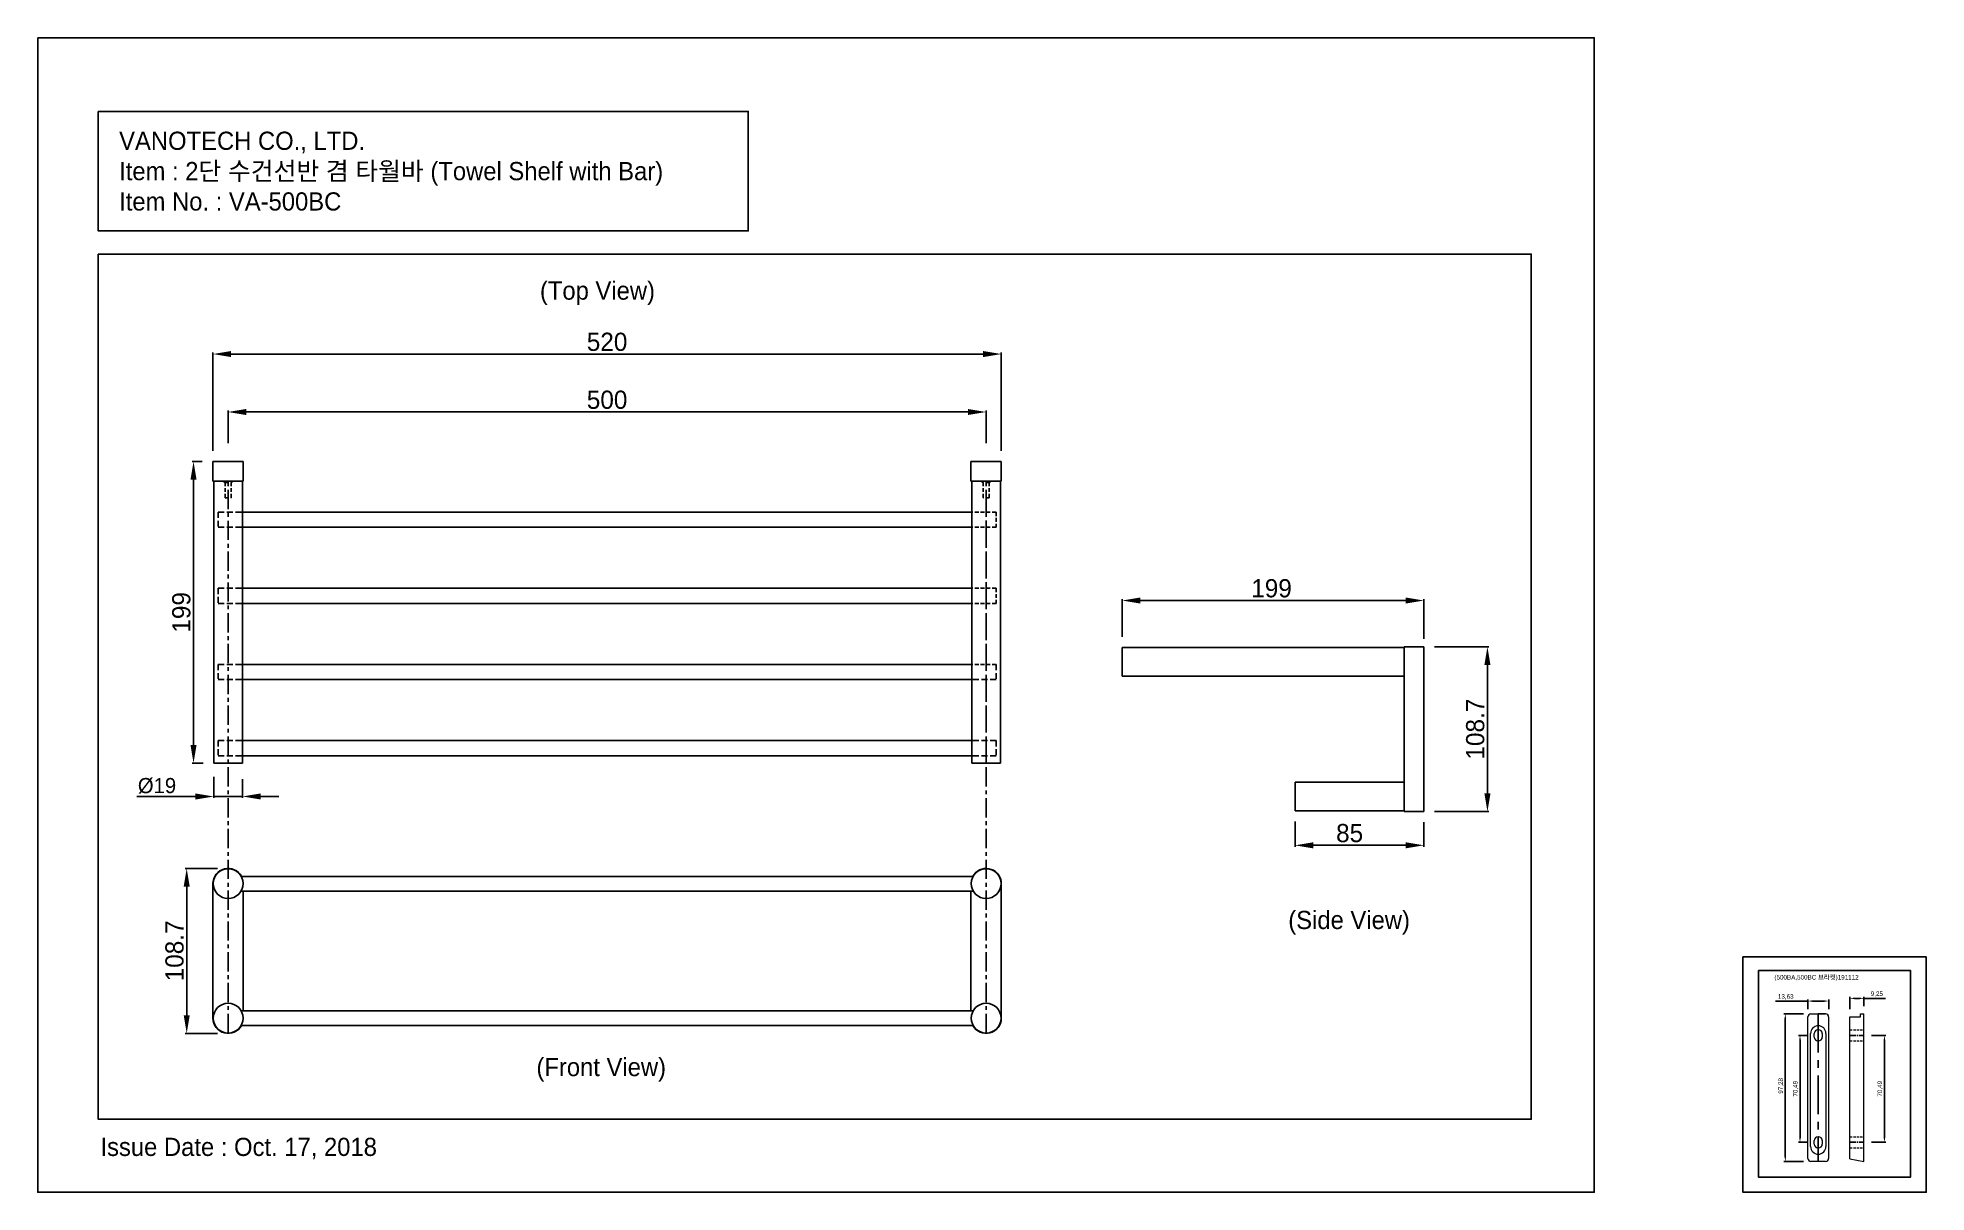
# Model space of a CAD drawing. Header units: millimetres. Extents: x 2262 to 3508, y -483 to 278.
import ezdxf

# ---------------------------------------------------------------- set-up
doc = ezdxf.new("R2010")
doc.units = ezdxf.units.MM
doc.header["$LTSCALE"] = 0.4
doc.linetypes.add('CENTER', pattern=[50.8, 31.75, -6.35, 6.35, -6.35])
doc.linetypes.add('HIDDEN', pattern=[9.525, 6.35, -3.175])
for name, color, linetype in [('DIM', 7, 'Continuous'), ('외형선', 7, 'Continuous'), ('치수선', 3, 'Continuous'), ('표제', 5, 'Continuous')]:
    doc.layers.add(name, color=color, linetype=linetype)
doc.styles.get("Standard").update_dxf_attribs({"font": ''})
doc.styles.add('스타일', font='', dxfattribs={"height": 20})
doc.styles.get('Standard').set_extended_font_data('Haansoft Dotum')
doc.styles.get('스타일').set_extended_font_data('Gulim')
doc.dimstyles.new('ISO-25', dxfattribs={"dimtxt": 2.5, "dimasz": 2.5, "dimexe": 1.25, "dimexo": 0.625, "dimtad": 1, "dimtxsty": 'Standard', "dimcen": 2.5, "dimadec": 0, "dimazin": 0, "dimtfac": 1, "dimtmove": 0, "dimatfit": 3, "dimfxl": 1, "dimarcsym": 0})
doc.dimstyles.new('PJI', dxfattribs={"dimtxt": 5, "dimasz": 3, "dimexe": 1.5, "dimexo": 1.5, "dimgap": 1.5, "dimtad": 1, "dimdsep": 46, "dimtxsty": 'Standard', "dimcen": 0, "dimclrd": 3, "dimclre": 3, "dimclrt": 3, "dimadec": 0, "dimazin": 0, "dimtfac": 1, "dimtmove": 0, "dimatfit": 3, "dimfxl": 1, "dimtolj": 1, "dimtzin": 0, "dimarcsym": 0})

# ---------------------------------------------------------------- blocks, each defined once
blk = doc.blocks.new('*D6')
at = {"layer": 'Defpoints', "color": 0, "transparency": 16777216}
for p in [(2897.9, 69.7), (2377.9, -1.1), (2897.9, -1.1)]:
    blk.add_point(p, dxfattribs=at)
at = {"layer": '치수선', "color": 5, "lineweight": -2, "transparency": 16777216}
for p, q in [((2377.9, 5.9), (2377.9, 70.7)), ((2389.9, 69.7), (2885.9, 69.7)), ((2897.9, 5.9), (2897.9, 70.7))]:
    blk.add_line(p, q, dxfattribs=at)
at = {"layer": '치수선', "color": 5, "transparency": 16777216}
for points in [[(2389.9, 71.7), (2389.9, 67.7), (2377.9, 69.7)], [(2885.9, 71.7), (2885.9, 67.7), (2897.9, 69.7)]]:
    blk.add_solid(points, dxfattribs=at)
at = {"layer": '치수선', "color": 7, "transparency": 16777216, "insert": (2637.9, 77.7), "char_height": 12, "attachment_point": 5}
blk.add_mtext('\\A1;520', dxfattribs=at)
blk = doc.blocks.new('*D7')
at = {"layer": 'Defpoints', "color": 0, "transparency": 16777216}
for p in [(2887.9, 31.5), (2387.9, 3.9), (2887.9, 3.9)]:
    blk.add_point(p, dxfattribs=at)
at = {"layer": '치수선', "color": 5, "lineweight": -2, "transparency": 16777216}
for p, q in [((2387.9, 10.9), (2387.9, 32.5)), ((2399.9, 31.5), (2875.9, 31.5)), ((2887.9, 10.9), (2887.9, 32.5))]:
    blk.add_line(p, q, dxfattribs=at)
at = {"layer": '치수선', "color": 5, "transparency": 16777216}
for points in [[(2399.9, 33.5), (2399.9, 29.5), (2387.9, 31.5)], [(2875.9, 33.5), (2875.9, 29.5), (2887.9, 31.5)]]:
    blk.add_solid(points, dxfattribs=at)
at = {"layer": '치수선', "color": 7, "transparency": 16777216, "insert": (2637.9, 39.5), "char_height": 12, "attachment_point": 5}
blk.add_mtext('\\A1;500', dxfattribs=at)
blk = doc.blocks.new('*D8')
at = {"layer": 'Defpoints', "color": 0, "transparency": 16777216}
for p in [(3176.7, -92.8), (2977.7, -123.8), (3176.7, -125.1)]:
    blk.add_point(p, dxfattribs=at)
at = {"layer": '치수선', "color": 5, "lineweight": -2, "transparency": 16777216}
for p, q in [((2977.7, -116.8), (2977.7, -91.8)), ((2989.7, -92.8), (3164.7, -92.8)), ((3176.7, -118.1), (3176.7, -91.8))]:
    blk.add_line(p, q, dxfattribs=at)
at = {"layer": '치수선', "color": 5, "transparency": 16777216}
for points in [[(2989.7, -90.8), (2989.7, -94.8), (2977.7, -92.8)], [(3164.7, -90.8), (3164.7, -94.8), (3176.7, -92.8)]]:
    blk.add_solid(points, dxfattribs=at)
at = {"layer": '치수선', "color": 7, "transparency": 16777216, "insert": (3076.2, -84.8), "char_height": 12, "attachment_point": 5}
blk.add_mtext('\\A1;199', dxfattribs=at)
blk = doc.blocks.new('*D9')
at = {"layer": 'Defpoints', "color": 0, "transparency": 16777216}
for p in [(3176.7, -123.3), (3218.6, -123.3), (3176.7, -232)]:
    blk.add_point(p, dxfattribs=at)
at = {"layer": '치수선', "color": 5, "lineweight": -2, "transparency": 16777216}
for p, q in [((3183.7, -123.3), (3219.6, -123.3)), ((3218.6, -220), (3218.6, -135.3)), ((3183.7, -232), (3219.6, -232))]:
    blk.add_line(p, q, dxfattribs=at)
at = {"layer": '치수선', "color": 5, "transparency": 16777216}
for points in [[(3216.6, -135.3), (3220.6, -135.3), (3218.6, -123.3)], [(3216.6, -220), (3220.6, -220), (3218.6, -232)]]:
    blk.add_solid(points, dxfattribs=at)
at = {"layer": '치수선', "color": 7, "transparency": 16777216, "insert": (3210.6, -177.6), "char_height": 12, "attachment_point": 5, "rotation": 90}
blk.add_mtext('\\A1;108.7', dxfattribs=at)
blk = doc.blocks.new('*D10')
at = {"layer": 'Defpoints', "color": 0, "transparency": 16777216}
for p in [(2377.9, -1.1), (2365.1, -200.1), (2378.4, -200.1)]:
    blk.add_point(p, dxfattribs=at)
at = {"layer": '치수선', "color": 5, "lineweight": -2, "transparency": 16777216}
for p, q in [((2370.9, -1.1), (2364.1, -1.1)), ((2365.1, -13.1), (2365.1, -188.1)), ((2371.4, -200.1), (2364.1, -200.1))]:
    blk.add_line(p, q, dxfattribs=at)
at = {"layer": '치수선', "color": 5, "transparency": 16777216}
for points in [[(2363.1, -13.1), (2367.1, -13.1), (2365.1, -1.1)], [(2363.1, -188.1), (2367.1, -188.1), (2365.1, -200.1)]]:
    blk.add_solid(points, dxfattribs=at)
at = {"layer": '치수선', "color": 7, "transparency": 16777216, "insert": (2357.1, -100.6), "char_height": 12, "attachment_point": 5, "rotation": 90}
blk.add_mtext('\\A1;199', dxfattribs=at)
blk = doc.blocks.new('*D11')
at = {"layer": 'Defpoints', "color": 0, "transparency": 16777216}
for p in [(2378.4, -202.1), (2397.4, -203.6), (2378.4, -222)]:
    blk.add_point(p, dxfattribs=at)
at = {"layer": '치수선', "color": 5, "lineweight": -2, "transparency": 16777216}
for p, q in [((2378.4, -209.1), (2378.4, -223)), ((2397.4, -210.6), (2397.4, -223)), ((2366.4, -222), (2327.6, -222)), ((2397.4, -222), (2378.4, -222)), ((2409.4, -222), (2421.4, -222))]:
    blk.add_line(p, q, dxfattribs=at)
at = {"layer": '치수선', "color": 5, "transparency": 16777216}
for points in [[(2366.4, -220), (2366.4, -224), (2378.4, -222)], [(2409.4, -220), (2409.4, -224), (2397.4, -222)]]:
    blk.add_solid(points, dxfattribs=at)
at = {"layer": '치수선', "color": 7, "transparency": 16777216, "insert": (2341, -215), "char_height": 10, "attachment_point": 5}
blk.add_mtext('\\A1;%%C19', dxfattribs=at)
blk = doc.blocks.new('*D12')
at = {"layer": 'Defpoints', "color": 0, "transparency": 16777216}
for p in [(2387.9, -269.5), (2360.6, -378.2), (2387.9, -378.2)]:
    blk.add_point(p, dxfattribs=at)
at = {"layer": '치수선', "color": 5, "lineweight": -2, "transparency": 16777216}
for p, q in [((2380.9, -269.5), (2359.6, -269.5)), ((2360.6, -281.5), (2360.6, -366.2)), ((2380.9, -378.2), (2359.6, -378.2))]:
    blk.add_line(p, q, dxfattribs=at)
at = {"layer": '치수선', "color": 5, "transparency": 16777216}
for points in [[(2358.6, -281.5), (2362.6, -281.5), (2360.6, -269.5)], [(2358.6, -366.2), (2362.6, -366.2), (2360.6, -378.2)]]:
    blk.add_solid(points, dxfattribs=at)
at = {"layer": '치수선', "color": 7, "transparency": 16777216, "insert": (2352.6, -323.8), "char_height": 12, "attachment_point": 5, "rotation": 90}
blk.add_mtext('\\A1;108.7', dxfattribs=at)
blk = doc.blocks.new('*D13')
at = {"layer": 'Defpoints', "color": 0, "transparency": 16777216}
for p in [(3091.7, -231.5), (3176.7, -232), (3091.7, -254.2)]:
    blk.add_point(p, dxfattribs=at)
at = {"layer": '치수선', "color": 5, "lineweight": -2, "transparency": 16777216}
for p, q in [((3091.7, -238.5), (3091.7, -255.2)), ((3176.7, -239), (3176.7, -255.2)), ((3164.7, -254.2), (3103.7, -254.2))]:
    blk.add_line(p, q, dxfattribs=at)
at = {"layer": '치수선', "color": 5, "transparency": 16777216}
for points in [[(3103.7, -252.2), (3103.7, -256.2), (3091.7, -254.2)], [(3164.7, -252.2), (3164.7, -256.2), (3176.7, -254.2)]]:
    blk.add_solid(points, dxfattribs=at)
at = {"layer": '치수선', "color": 7, "transparency": 16777216, "insert": (3127.7, -246.2), "char_height": 12, "attachment_point": 5}
blk.add_mtext('\\A1;85', dxfattribs=at)
blk = doc.blocks.new('*D14')
at = {"color": 0, "lineweight": -2, "ltscale": 0.3, "transparency": 16777216}
for p, q in [((3427, -365.3), (3414.1, -365.3)), ((3415.1, -368.3), (3415.1, -459.6)), ((3427, -462.6), (3414.1, -462.6))]:
    blk.add_line(p, q, dxfattribs=at)
at = {"color": 0, "ltscale": 0.3, "transparency": 16777216}
for points in [[(3414.6, -368.3), (3415.6, -368.3), (3415.1, -365.3)], [(3414.6, -459.6), (3415.6, -459.6), (3415.1, -462.6)]]:
    blk.add_solid(points, dxfattribs=at)
at = {"layer": 'Defpoints', "color": 0, "ltscale": 0.3, "transparency": 16777216}
for p in [(3432, -365.3), (3415.1, -462.6), (3432, -462.6)]:
    blk.add_point(p, dxfattribs=at)
at = {"color": 7, "ltscale": 0.3, "transparency": 16777216, "insert": (3412.3, -412.8), "char_height": 3, "attachment_point": 5, "rotation": 90}
blk.add_mtext('97,28', dxfattribs=at)
blk = doc.blocks.new('*D15')
at = {"color": 0, "lineweight": -2, "ltscale": 0.3, "transparency": 16777216}
for p, q in [((3429.2, -379.5), (3423.8, -379.5)), ((3424.8, -447), (3424.8, -382.5)), ((3429.2, -450), (3423.8, -450))]:
    blk.add_line(p, q, dxfattribs=at)
at = {"color": 0, "ltscale": 0.3, "transparency": 16777216}
for points in [[(3424.3, -382.5), (3425.3, -382.5), (3424.8, -379.5)], [(3424.3, -447), (3425.3, -447), (3424.8, -450)]]:
    blk.add_solid(points, dxfattribs=at)
at = {"layer": 'Defpoints', "color": 0, "ltscale": 0.3, "transparency": 16777216}
for p in [(3424.8, -379.5), (3434.2, -379.5), (3434.2, -450)]:
    blk.add_point(p, dxfattribs=at)
at = {"color": 7, "ltscale": 0.3, "transparency": 16777216, "insert": (3422, -414.7), "char_height": 3, "attachment_point": 5, "rotation": 90}
blk.add_mtext('70,49', dxfattribs=at)
blk = doc.blocks.new('*D16')
at = {"color": 0, "lineweight": -2, "ltscale": 0.3, "transparency": 16777216}
for p, q in [((3430, -356.9), (3408.7, -356.9)), ((3430, -362.3), (3430, -355.9)), ((3440.7, -356.9), (3433, -356.9)), ((3443.7, -362.3), (3443.7, -355.9))]:
    blk.add_line(p, q, dxfattribs=at)
at = {"color": 0, "ltscale": 0.3, "transparency": 16777216}
for points in [[(3433, -356.4), (3433, -357.4), (3430, -356.9)], [(3440.7, -356.4), (3440.7, -357.4), (3443.7, -356.9)]]:
    blk.add_solid(points, dxfattribs=at)
at = {"layer": 'Defpoints', "color": 0, "ltscale": 0.3, "transparency": 16777216}
for p in [(3443.7, -356.9), (3430, -367.3), (3443.7, -367.3)]:
    blk.add_point(p, dxfattribs=at)
at = {"color": 7, "ltscale": 0.3, "transparency": 16777216, "insert": (3415.4, -354.1), "char_height": 3, "attachment_point": 5}
blk.add_mtext('13,63', dxfattribs=at)
blk = doc.blocks.new('*D17')
at = {"color": 0, "lineweight": -2, "ltscale": 0.3, "transparency": 16777216}
for p, q in [((3457.7, -362.2), (3457.7, -354.1)), ((3460.7, -355.1), (3464, -355.1)), ((3467, -360.3), (3467, -354.1)), ((3467, -355.1), (3481.1, -355.1))]:
    blk.add_line(p, q, dxfattribs=at)
at = {"color": 0, "ltscale": 0.3, "transparency": 16777216}
for points in [[(3460.7, -354.6), (3460.7, -355.6), (3457.7, -355.1)], [(3464, -354.6), (3464, -355.6), (3467, -355.1)]]:
    blk.add_solid(points, dxfattribs=at)
at = {"layer": 'Defpoints', "color": 0, "ltscale": 0.3, "transparency": 16777216}
for p in [(3467, -355.1), (3457.7, -367.2), (3467, -365.3)]:
    blk.add_point(p, dxfattribs=at)
at = {"color": 7, "ltscale": 0.3, "transparency": 16777216, "insert": (3475.5, -352.3), "char_height": 3, "attachment_point": 5}
blk.add_mtext('9,25', dxfattribs=at)
blk = doc.blocks.new('*D18')
at = {"color": 0, "lineweight": -2, "ltscale": 0.3, "transparency": 16777216}
for p, q in [((3472, -379.5), (3481.5, -379.5)), ((3480.5, -382.5), (3480.5, -447)), ((3472, -450), (3481.5, -450))]:
    blk.add_line(p, q, dxfattribs=at)
at = {"color": 0, "ltscale": 0.3, "transparency": 16777216}
for points in [[(3480, -382.5), (3481, -382.5), (3480.5, -379.5)], [(3480, -447), (3481, -447), (3480.5, -450)]]:
    blk.add_solid(points, dxfattribs=at)
at = {"layer": 'Defpoints', "color": 0, "ltscale": 0.3, "transparency": 16777216}
for p in [(3467, -379.5), (3467, -450), (3480.5, -450)]:
    blk.add_point(p, dxfattribs=at)
at = {"color": 7, "ltscale": 0.3, "transparency": 16777216, "insert": (3477.7, -414.7), "char_height": 3, "attachment_point": 5, "rotation": 90}
blk.add_mtext('70,49', dxfattribs=at)

msp = doc.modelspace()

# ---------------------------------------------------------------- linework, layer by layer
at = {"lineweight": 13, "ltscale": 0.3}
for p, q in [((3430.033, -460.615), (3430.033, -367.335)), ((3432.033, -365.335), (3441.663, -365.335)), ((3436.848, -371.625), (3436.848, -371.625)), ((3443.663, -367.335), (3443.663, -460.615)), ((3457.714, -367.175), (3464.634, -367.175)), ((3457.714, -460.835), (3457.714, -367.175)), ((3464.634, -365.335), (3466.964, -365.335)), ((3464.634, -367.175), (3464.634, -365.335)), ((3466.964, -462.615), (3466.964, -365.335)), ((3431.803, -452.82), (3431.803, -378.21)), ((3441.893, -378.21), (3441.893, -452.82)), ((3436.848, -457.865), (3436.848, -457.865)), ((3457.714, -460.835), (3466.964, -462.615)), ((3441.663, -462.615), (3432.033, -462.615))]:
    msp.add_line(p, q, dxfattribs=at)
at = {"color": 1, "linetype": 'CENTER', "lineweight": -3, "ltscale": 2}
msp.add_line((3436.848, -365.335), (3436.848, -462.615), dxfattribs=at)
at = {"ltscale": 0.3}
msp.add_line((3436.848, -365.335), (3441.663, -365.335), dxfattribs=at)
at = {"color": 6, "lineweight": 13, "ltscale": 0.3}
for p, q in [((3434.193, -380.645), (3434.193, -378.355)), ((3436.693, -375.855), (3437.003, -375.855)), ((3437.003, -383.145), (3436.693, -383.145)), ((3439.503, -378.355), (3439.503, -380.645)), ((3436.693, -446.345), (3437.003, -446.345)), ((3434.193, -451.135), (3434.193, -448.845)), ((3437.003, -453.635), (3436.693, -453.635)), ((3439.503, -448.845), (3439.503, -451.135))]:
    msp.add_line(p, q, dxfattribs=at)
at = {"color": 6, "linetype": 'HIDDEN', "lineweight": 13, "ltscale": 0.6}
for p, q in [((3457.714, -375.855), (3466.964, -375.855)), ((3457.714, -383.145), (3466.964, -383.145)), ((3457.714, -446.345), (3466.964, -446.345)), ((3457.714, -453.635), (3466.964, -453.635))]:
    msp.add_line(p, q, dxfattribs=at)
at = {"color": 1, "linetype": 'CENTER', "lineweight": -3, "ltscale": 0.3}
for p, q in [((3457.714, -379.5), (3466.964, -379.5)), ((3457.714, -449.99), (3466.964, -449.99))]:
    msp.add_line(p, q, dxfattribs=at)
at = {"color": 3}
msp.add_lwpolyline([(2302.207, 229.672), (2731.01, 229.672), (2731.01, 150.87), (2302.207, 150.87)], close=True, dxfattribs=at)
at = {"color": 3, "ltscale": 0.3}
msp.add_lwpolyline([(3387.095, -327.808), (3508.053, -327.808), (3508.053, -482.916), (3387.095, -482.916)], close=True, dxfattribs=at)
at = {"color": 6, "ltscale": 0.3}
msp.add_lwpolyline([(3397.306, -336.812), (3497.783, -336.812), (3497.783, -472.993), (3397.306, -472.993)], close=True, dxfattribs=at)
at = {"lineweight": 13, "ltscale": 0.3}
for centre, radius, start, end in [((3432.033, -367.335), 2, 90, 180), ((3436.848, -378.21), 5.045, 90, 180), ((3436.848, -378.21), 5.045, 0, 90), ((3441.663, -367.335), 2, 0, 90), ((3432.033, -460.615), 2, 180, 270), ((3436.848, -452.82), 5.045, 180, 270), ((3436.848, -452.82), 5.045, 270, 0), ((3441.663, -460.615), 2, 270, 0)]:
    msp.add_arc(centre, radius, start, end, dxfattribs=at)
at = {"color": 6, "lineweight": 13, "ltscale": 0.3}
for centre, start, end in [((3436.693, -378.355), 90, 180), ((3436.693, -380.645), 180, 270), ((3437.003, -378.355), 0, 90), ((3437.003, -380.645), 270, 0), ((3436.693, -448.845), 90, 180), ((3437.003, -448.845), 0, 90), ((3436.693, -451.135), 180, 270), ((3437.003, -451.135), 270, 0)]:
    msp.add_arc(centre, 2.5, start, end, dxfattribs=at)
at = {"layer": '외형선', "lineweight": -3}
for p, q in [((2377.943, -1.138), (2397.943, -1.138)), ((2377.943, -1.138), (2377.943, -14.138)), ((2397.943, -1.138), (2397.943, -14.138)), ((2877.943, -1.138), (2877.943, -14.138)), ((2897.943, -1.138), (2897.943, -14.138)), ((2377.943, -14.138), (2397.943, -14.138)), ((2378.443, -14.138), (2378.443, -200.138)), ((2378.443, -14.138), (2381.023, -14.138)), ((2394.863, -14.138), (2397.443, -14.138)), ((2877.943, -14.138), (2897.943, -14.138)), ((2878.443, -14.138), (2878.443, -200.138)), ((2878.443, -14.138), (2878.443, -200.138)), ((2881.023, -14.138), (2878.443, -14.138)), ((2897.443, -14.138), (2894.863, -14.138)), ((2897.443, -14.138), (2897.443, -200.138)), ((2977.676, -123.775), (3163.676, -123.775)), ((2977.676, -123.775), (2977.676, -142.775)), ((3163.676, -123.275), (3163.676, -231.975)), ((3176.676, -123.275), (3163.676, -123.275)), ((3176.676, -123.275), (3163.676, -123.275)), ((3176.676, -123.275), (3176.676, -231.975)), ((2977.676, -142.775), (3163.676, -142.775)), ((2378.443, -200.138), (2397.443, -200.138)), ((2897.443, -200.138), (2878.443, -200.138)), ((3091.676, -212.475), (3163.676, -212.475)), ((3091.676, -212.475), (3091.676, -231.475)), ((3091.676, -231.475), (3163.676, -231.475)), ((3163.676, -231.975), (3176.676, -231.975)), ((3163.676, -231.975), (3176.676, -231.975)), ((2377.943, -279.459), (2377.943, -368.159)), ((2396.746, -274.716), (2879.138, -274.716)), ((2397.943, -284.326), (2397.943, -363.349)), ((2877.943, -284.326), (2877.943, -363.349)), ((2897.943, -278.169), (2897.943, -368.159)), ((2396.521, -363.349), (2879.364, -363.349))]:
    msp.add_line(p, q, dxfattribs=at)
at = {"layer": '외형선', "color": 2, "linetype": 'HIDDEN', "lineweight": -3, "ltscale": 1.5}
for p, q in [((2381.443, -34.538), (2381.443, -44.538)), ((2381.443, -84.738), (2381.443, -94.738)), ((2381.443, -134.938), (2381.443, -144.938)), ((2894.443, -134.938), (2894.443, -144.938))]:
    msp.add_line(p, q, dxfattribs=at)
at = {"layer": '외형선', "color": 2, "linetype": 'HIDDEN', "lineweight": -3}
for p, q in [((2894.443, -34.538), (2894.443, -44.538)), ((2894.443, -84.738), (2894.443, -94.738))]:
    msp.add_line(p, q, dxfattribs=at)
at = {"layer": '치수선', "color": 0, "lineweight": -3}
for p, q in [((2378.443, -14.138), (2397.443, -14.138)), ((2378.443, -14.138), (2397.443, -14.138)), ((2878.443, -14.138), (2897.443, -14.138)), ((2878.443, -14.138), (2897.443, -14.138)), ((2396.489, -284.326), (2879.396, -284.326)), ((2396.715, -372.959), (2879.17, -372.959))]:
    msp.add_line(p, q, dxfattribs=at)
at = {"layer": '치수선', "color": 0, "linetype": 'HIDDEN', "lineweight": -3}
for p, q in [((2385.868, -15.038), (2384.535, -14.138)), ((2385.868, -15.038), (2390.018, -15.038)), ((2385.868, -25.038), (2385.868, -15.038)), ((2390.018, -15.038), (2391.35, -14.138)), ((2390.018, -25.038), (2390.018, -15.038)), ((2885.868, -15.038), (2884.535, -14.138)), ((2890.018, -15.038), (2885.868, -15.038)), ((2885.868, -25.038), (2885.868, -15.038)), ((2890.018, -15.038), (2891.35, -14.138)), ((2890.018, -25.038), (2890.018, -15.038)), ((2385.868, -25.038), (2390.018, -25.038)), ((2890.018, -25.038), (2885.868, -25.038))]:
    msp.add_line(p, q, dxfattribs=at)
at = {"layer": '치수선', "color": 1, "linetype": 'CENTER', "lineweight": -3}
for p, q in [((2387.943, -377.994), (2387.943, -14.138)), ((2887.943, -200.138), (2887.943, -14.138)), ((2887.943, -377.994), (2887.943, -14.138))]:
    msp.add_line(p, q, dxfattribs=at)
at = {"layer": '치수선'}
msp.add_lwpolyline([(2262.356, 278.222), (3289.085, 278.222), (3289.085, -482.916), (2262.356, -482.916)], close=True, dxfattribs=at)
at = {"layer": '치수선', "color": 6}
msp.add_lwpolyline([(2302.207, 135.64), (3247.501, 135.64), (3247.501, -434.819), (2302.207, -434.819)], close=True, dxfattribs=at)
at = {"layer": '치수선', "color": 3, "lineweight": -3}
for centre in [(2387.943, -279.459), (2887.943, -279.459), (2387.943, -368.159), (2887.943, -368.159)]:
    msp.add_circle(centre, 9.835, dxfattribs=at)
at = {"layer": '치수선', "color": 0, "lineweight": -3}
for centre, radius, start, end in [((2387.943, -279.459), 10, 28.316521, 180), ((2887.973, -279.532), 10.063, 7.786818, 151.404387), ((2387.943, -368.159), 10, 180, 331.314598), ((2887.943, -368.159), 10, 208.685402, 0)]:
    msp.add_arc(centre, radius, start, end, dxfattribs=at)
at = {"layer": '표제', "color": 0, "lineweight": -3}
for p, q in [((2877.943, -1.138), (2897.943, -1.138)), ((2397.443, -14.138), (2397.443, -200.138)), ((2397.443, -34.538), (2878.443, -34.538)), ((2878.443, -44.538), (2397.443, -44.538)), ((2397.443, -84.738), (2878.443, -84.738)), ((2878.443, -94.738), (2397.443, -94.738)), ((2397.443, -134.938), (2878.443, -134.938)), ((2878.443, -144.938), (2397.443, -144.938)), ((2397.443, -185.138), (2878.443, -185.138)), ((2878.443, -195.138), (2397.443, -195.138))]:
    msp.add_line(p, q, dxfattribs=at)
at = {"layer": '표제', "color": 2, "linetype": 'HIDDEN', "lineweight": -3, "ltscale": 1.5}
for p, q in [((2381.443, -34.538), (2397.443, -34.538)), ((2381.443, -44.538), (2397.443, -44.538)), ((2381.443, -84.738), (2397.443, -84.738)), ((2381.443, -94.738), (2397.443, -94.738)), ((2381.443, -134.938), (2397.443, -134.938)), ((2381.443, -144.938), (2397.443, -144.938)), ((2894.443, -144.938), (2878.443, -144.938)), ((2381.443, -185.138), (2397.443, -185.138)), ((2381.443, -185.138), (2381.443, -195.138)), ((2894.443, -185.138), (2878.443, -185.138)), ((2894.443, -185.138), (2894.443, -195.138)), ((2381.443, -195.138), (2397.443, -195.138)), ((2894.443, -195.138), (2878.443, -195.138))]:
    msp.add_line(p, q, dxfattribs=at)
at = {"layer": '표제', "color": 2, "linetype": 'HIDDEN', "lineweight": -3}
for p, q in [((2894.443, -34.538), (2878.443, -34.538)), ((2894.443, -44.538), (2878.443, -44.538)), ((2894.443, -84.738), (2878.443, -84.738)), ((2894.443, -94.738), (2878.443, -94.738)), ((2894.443, -134.938), (2878.443, -134.938))]:
    msp.add_line(p, q, dxfattribs=at)

# ---------------------------------------------------------------- texts
at = {"color": 3, "insert": (2316.028, 216.332), "char_height": 12, "width": 419.58388, "attachment_point": 1, "style": '스타일'}
msp.add_mtext('\\pxt4;{\\C6;VANOTECH CO., LTD.\\P\\ptz;\\C256;Item : 2단 수건선반 겸 타월바 (Towel Shelf with Bar)\\PItem No. : VA-500BC}', dxfattribs=at)
at = {"char_height": 12, "attachment_point": 1, "style": '스타일'}
for s, insert, width in [('(Top View)', (2593.594, 117.554), 133.15596), ('(Side View)', (3087.227, -297.412), 133.15596), ('(Front View)', (2591.302, -394.37), 133.15596), ('Issue Date : Oct. 17, 2018', (2303.698, -447.016), 207.93327)]:
    msp.add_mtext(s, dxfattribs=dict(at, insert=insert, width=width))
at = {"layer": 'DIM', "insert": (3407.903, -339.696), "char_height": 3, "width": 217.68413, "attachment_point": 1}
msp.add_mtext('{\\fGulim|b0|i0|c129|p50;(500BA,500BC 브라켓)191112}', dxfattribs=at)

# ---------------------------------------------------------------- dimensions: what is measured, and where the dimension line sits
at = {"color": 5, "ltscale": 0.3}
dim = msp.add_linear_dim(base=(3443.663, -356.886), p1=(3430.033, -367.335), p2=(3443.663, -367.335), dimstyle='ISO-25', override={"dimtxt": 3, "dimasz": 3, "dimexe": 1, "dimexo": 5, "dimgap": 1, "dimclrt": 7}, dxfattribs=at)
dim.commit()
dim.dimension.update_dxf_attribs({"geometry": '*D16', "text_midpoint": (3415.366, -356.886), "dimtype": 160})
dim = msp.add_linear_dim(base=(3466.964, -355.116), p1=(3457.714, -367.175), p2=(3466.964, -365.335), dimstyle='ISO-25', override={"dimtxt": 3, "dimasz": 3, "dimexe": 1, "dimexo": 5, "dimgap": 1, "dimclrt": 7}, dxfattribs=at)
dim.commit()
dim.dimension.update_dxf_attribs({"geometry": '*D17', "text_midpoint": (3475.536, -352.33)})
for base, p1, p2, picture, middle in [((3415.127, -462.615), (3432.033, -365.335), (3432.033, -462.615), '*D14', (3415.127, -412.796)), ((3480.467, -449.99), (3466.964, -379.5), (3466.964, -449.99), '*D18', (3480.467, -414.745))]:
    dim = msp.add_linear_dim(base=base, p1=p1, p2=p2, angle=90, dimstyle='ISO-25', override={"dimtxt": 3, "dimasz": 3, "dimexe": 1, "dimexo": 5, "dimgap": 1, "dimclrt": 7}, dxfattribs=at)
    dim.commit()
    dim.dimension.update_dxf_attribs({"geometry": picture, "text_midpoint": middle, "dimtype": 160})
dim = msp.add_linear_dim(base=(3424.833, -379.5), p1=(3434.193, -449.99), p2=(3434.193, -379.5), angle=90, dimstyle='ISO-25', override={"dimtxt": 3, "dimasz": 3, "dimexe": 1, "dimexo": 5, "dimgap": 1, "dimclrt": 7}, dxfattribs=at)
dim.commit()
dim.dimension.update_dxf_attribs({"geometry": '*D15', "text_midpoint": (3422.048, -414.745)})
at = {"layer": '치수선'}
for base, p1, p2, picture, middle in [((2897.943, 69.723), (2377.943, -1.138), (2897.943, -1.138), '*D6', (2637.943, 69.723)), ((2887.943, 31.492), (2387.943, 3.862), (2887.943, 3.862), '*D7', (2637.943, 31.492)), ((3176.676, -92.821), (2977.676, -123.775), (3176.676, -125.125), '*D8', (3076.176, -92.821)), ((3091.676, -254.155), (3176.676, -231.975), (3091.676, -231.475), '*D13', (3127.676, -254.155))]:
    dim = msp.add_linear_dim(base=base, p1=p1, p2=p2, dimstyle='PJI', override={"dimtxt": 12, "dimasz": 12, "dimexe": 1, "dimexo": 7, "dimgap": 2, "dimclrd": 5, "dimclre": 5, "dimclrt": 7}, dxfattribs=at)
    dim.commit()
    dim.dimension.update_dxf_attribs({"geometry": picture, "text_midpoint": middle, "dimtype": 160})
for base, p1, p2, picture, middle in [((2365.139, -200.138), (2377.943, -1.138), (2378.443, -200.138), '*D10', (2357.139, -100.638)), ((2360.639, -378.159), (2387.943, -269.459), (2387.943, -378.159), '*D12', (2352.639, -323.809))]:
    dim = msp.add_linear_dim(base=base, p1=p1, p2=p2, angle=90, dimstyle='PJI', override={"dimtxt": 12, "dimasz": 12, "dimexe": 1, "dimexo": 7, "dimgap": 2, "dimclrd": 5, "dimclre": 5, "dimclrt": 7}, dxfattribs=at)
    dim.commit()
    dim.dimension.update_dxf_attribs({"geometry": picture, "text_midpoint": middle})
dim = msp.add_linear_dim(base=(3218.56, -123.275), p1=(3176.676, -231.975), p2=(3176.676, -123.275), angle=90, dimstyle='PJI', override={"dimtxt": 12, "dimasz": 12, "dimexe": 1, "dimexo": 7, "dimgap": 2, "dimclrd": 5, "dimclre": 5, "dimclrt": 7}, dxfattribs=at)
dim.commit()
dim.dimension.update_dxf_attribs({"geometry": '*D9', "text_midpoint": (3218.56, -177.625), "dimtype": 160})
dim = msp.add_linear_dim(base=(2378.443, -221.979), p1=(2397.443, -203.638), p2=(2378.443, -202.138), text='%%C<>', dimstyle='PJI', override={"dimtxt": 10, "dimasz": 12, "dimexe": 1, "dimexo": 7, "dimgap": 2, "dimclrd": 5, "dimclre": 5, "dimclrt": 7}, dxfattribs=at)
dim.commit()
dim.dimension.update_dxf_attribs({"geometry": '*D11', "text_midpoint": (2341.014, -221.979), "dimtype": 160})

doc.saveas('drawing.dxf')
